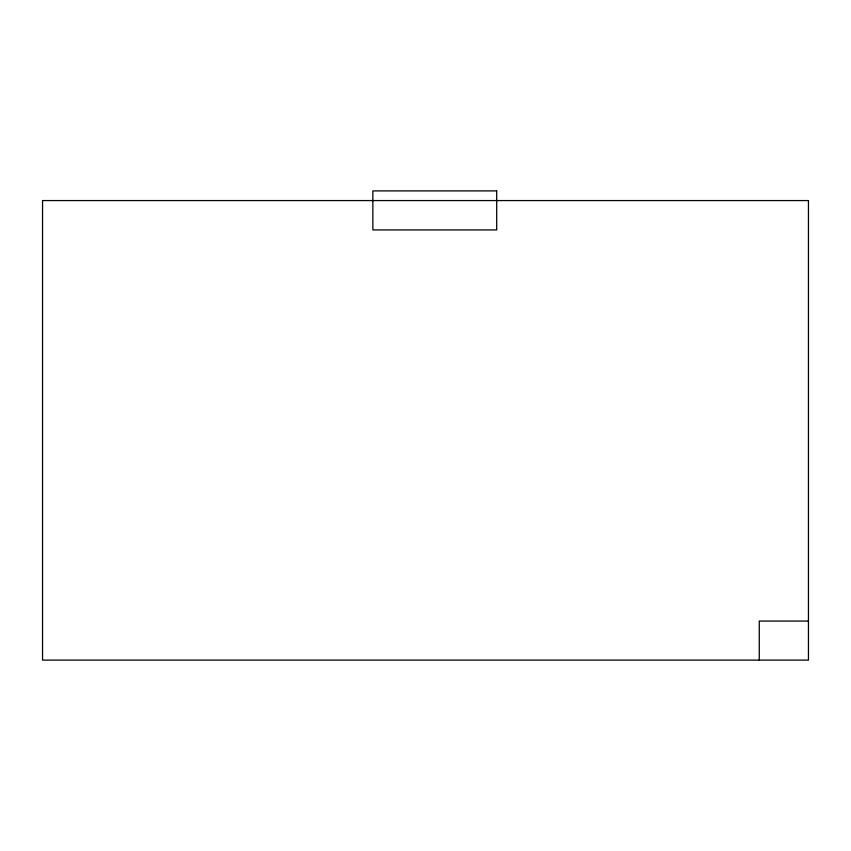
<?xml version="1.0" encoding="UTF-8"?>
<svg xmlns="http://www.w3.org/2000/svg" width="851" height="851" viewBox="0 0 851 851"><rect width="100%" height="100%" fill="white"/><g stroke="black" fill="none" stroke-linecap="round" stroke-linejoin="round"><path stroke-width="1.28" d="M808.45 621.07L759.262 621.07L759.262 660.11M496.707 190.89L372.866 190.89L372.866 229.93L496.707 229.93L496.707 190.89M808.45 200.57L42.55 200.57L42.55 660.11L808.45 660.11L808.45 200.57"/></g></svg>
